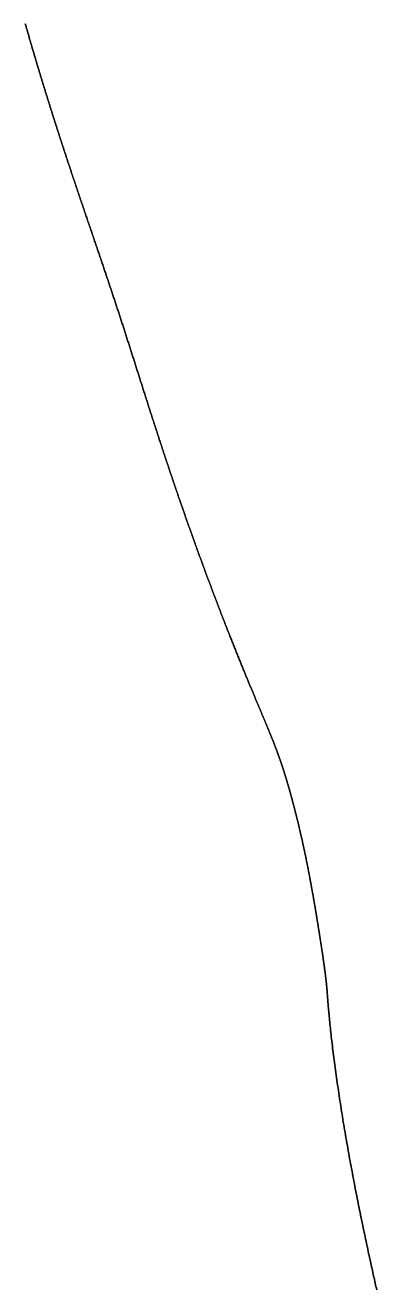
# Model space of a CAD drawing. Header units: inches. Extents: x 130170 to 284068, y 377793 to 804530.
# Drawn here: x 253847.4 to 253871.7, y 736430.2 to 736517.7 of the extents above; entities that cross this region are included whole.
import ezdxf

# ---------------------------------------------------------------- set-up
doc = ezdxf.new("R2010")
doc.units = ezdxf.units.IN
doc.header["$MEASUREMENT"] = 0
doc.layers.add('muni_il', color=7, linetype='Continuous')

msp = doc.modelspace()

# ---------------------------------------------------------------- linework, layer by layer
at = {"layer": 'muni_il'}
for points in [[(253847.423, 736517.786), (253847.453, 736517.681), (253847.483, 736517.576), (253847.513, 736517.471), (253847.544, 736517.366), (253847.574, 736517.261), (253847.604, 736517.156), (253847.634, 736517.051), (253847.665, 736516.946), (253847.695, 736516.84), (253847.726, 736516.735), (253847.756, 736516.629), (253847.787, 736516.524), (253847.818, 736516.419), (253847.849, 736516.313), (253847.879, 736516.208), (253847.91, 736516.102), (253847.941, 736515.997), (253847.973, 736515.891), (253848.004, 736515.786), (253848.035, 736515.68), (253848.066, 736515.575), (253848.097, 736515.469), (253848.129, 736515.364), (253848.16, 736515.258), (253848.191, 736515.153), (253848.223, 736515.048), (253848.254, 736514.942), (253848.286, 736514.837), (253848.318, 736514.732), (253848.349, 736514.626), (253848.381, 736514.521), (253848.413, 736514.416), (253848.445, 736514.311), (253848.476, 736514.206), (253848.508, 736514.101), (253848.54, 736513.996), (253848.572, 736513.891), (253848.604, 736513.786), (253848.636, 736513.682), (253848.668, 736513.577), (253848.7, 736513.473), (253848.732, 736513.368), (253848.764, 736513.264), (253848.797, 736513.16), (253848.829, 736513.056), (253848.861, 736512.952), (253848.893, 736512.848), (253848.925, 736512.744), (253848.958, 736512.64), (253848.99, 736512.537), (253849.022, 736512.433), (253849.054, 736512.33), (253849.087, 736512.227), (253849.119, 736512.124), (253849.151, 736512.021), (253849.184, 736511.918), (253849.216, 736511.815), (253849.248, 736511.713), (253849.281, 736511.61), (253849.313, 736511.508), (253849.345, 736511.406), (253849.378, 736511.304), (253849.41, 736511.202), (253849.442, 736511.1), (253849.475, 736510.999), (253849.507, 736510.897), (253849.54, 736510.796), (253849.572, 736510.695), (253849.604, 736510.594), (253849.637, 736510.494), (253849.669, 736510.393), (253849.701, 736510.293), (253849.734, 736510.193), (253849.766, 736510.093), (253849.798, 736509.993), (253849.831, 736509.893), (253849.863, 736509.794), (253849.895, 736509.695), (253849.927, 736509.596), (253849.959, 736509.497), (253849.991, 736509.398), (253850.024, 736509.3), (253850.056, 736509.201), (253850.088, 736509.103), (253850.12, 736509.005), (253850.152, 736508.908), (253850.184, 736508.81), (253850.216, 736508.713), (253850.248, 736508.616), (253850.28, 736508.519), (253850.312, 736508.422), (253850.344, 736508.326), (253850.376, 736508.23), (253850.407, 736508.133), (253850.439, 736508.038), (253850.471, 736507.942), (253850.503, 736507.847), (253850.534, 736507.751), (253850.566, 736507.656), (253850.597, 736507.562), (253850.629, 736507.467), (253850.66, 736507.373), (253850.692, 736507.279), (253850.723, 736507.185), (253850.755, 736507.091), (253850.786, 736506.997), (253850.817, 736506.904), (253850.848, 736506.811), (253850.879, 736506.718), (253850.911, 736506.626), (253850.942, 736506.533), (253850.973, 736506.441), (253851.004, 736506.349), (253851.035, 736506.258), (253851.065, 736506.166), (253851.096, 736506.075), (253851.127, 736505.984), (253851.158, 736505.893), (253851.188, 736505.802), (253851.219, 736505.712), (253851.249, 736505.622), (253851.28, 736505.532), (253851.31, 736505.442), (253851.341, 736505.352), (253851.371, 736505.263), (253851.401, 736505.174), (253851.431, 736505.085), (253851.461, 736504.996), (253851.491, 736504.908), (253851.521, 736504.82), (253851.551, 736504.732), (253851.581, 736504.644), (253851.611, 736504.556), (253851.641, 736504.469), (253851.67, 736504.382), (253851.7, 736504.295), (253851.729, 736504.208), (253851.759, 736504.122), (253851.788, 736504.035), (253851.818, 736503.949), (253851.847, 736503.863), (253851.876, 736503.778), (253851.905, 736503.692), (253851.934, 736503.607), (253851.963, 736503.522), (253851.992, 736503.437), (253852.021, 736503.352), (253852.05, 736503.268), (253852.079, 736503.183), (253852.107, 736503.099), (253852.136, 736503.015), (253852.164, 736502.932), (253852.193, 736502.848), (253852.221, 736502.765), (253852.25, 736502.682), (253852.278, 736502.599), (253852.306, 736502.516), (253852.334, 736502.433), (253852.362, 736502.351), (253852.39, 736502.269), (253852.418, 736502.187), (253852.446, 736502.105), (253852.474, 736502.023), (253852.502, 736501.941), (253852.529, 736501.86), (253852.557, 736501.779), (253852.584, 736501.698), (253852.612, 736501.617), (253852.639, 736501.536), (253852.666, 736501.455), (253852.694, 736501.375), (253852.721, 736501.295), (253852.748, 736501.215), (253852.775, 736501.135), (253852.802, 736501.055), (253852.829, 736500.975), (253852.856, 736500.896), (253852.883, 736500.816), (253852.909, 736500.737), (253852.936, 736500.658), (253852.963, 736500.579), (253852.989, 736500.5), (253853.016, 736500.421), (253853.042, 736500.343), (253853.068, 736500.264), (253853.095, 736500.186), (253853.121, 736500.108), (253853.147, 736500.03), (253853.173, 736499.951), (253853.199, 736499.874), (253853.225, 736499.796), (253853.251, 736499.718), (253853.277, 736499.64), (253853.303, 736499.563), (253853.329, 736499.486), (253853.355, 736499.408), (253853.38, 736499.331), (253853.406, 736499.254), (253853.432, 736499.177), (253853.457, 736499.1), (253853.483, 736499.023), (253853.508, 736498.946), (253853.534, 736498.869), (253853.559, 736498.793), (253853.584, 736498.716), (253853.61, 736498.639), (253853.635, 736498.563), (253853.66, 736498.486), (253853.685, 736498.41), (253853.71, 736498.333), (253853.736, 736498.257), (253853.761, 736498.181), (253853.786, 736498.105), (253853.811, 736498.029), (253853.836, 736497.952), (253853.861, 736497.876), (253853.885, 736497.8), (253853.91, 736497.724), (253853.935, 736497.648), (253853.96, 736497.572), (253853.985, 736497.496), (253854.01, 736497.42), (253854.034, 736497.344), (253854.059, 736497.268), (253854.084, 736497.192), (253854.108, 736497.116), (253854.133, 736497.04), (253854.158, 736496.964), (253854.182, 736496.888), (253854.207, 736496.811), (253854.232, 736496.735), (253854.256, 736496.659), (253854.281, 736496.583), (253854.305, 736496.507), (253854.33, 736496.431), (253854.354, 736496.354), (253854.379, 736496.278), (253854.403, 736496.202), (253854.428, 736496.125), (253854.453, 736496.049), (253854.477, 736495.973), (253854.502, 736495.896), (253854.526, 736495.819), (253854.551, 736495.743), (253854.575, 736495.666), (253854.6, 736495.589), (253854.625, 736495.512), (253854.649, 736495.435), (253854.674, 736495.358), (253854.698, 736495.281), (253854.723, 736495.204), (253854.748, 736495.127), (253854.772, 736495.049), (253854.797, 736494.972), (253854.822, 736494.894), (253854.846, 736494.817), (253854.871, 736494.739), (253854.896, 736494.661), (253854.921, 736494.583), (253854.946, 736494.505), (253854.971, 736494.426), (253854.995, 736494.348), (253855.02, 736494.27), (253855.045, 736494.191), (253855.07, 736494.112), (253855.095, 736494.033), (253855.12, 736493.954), (253855.145, 736493.875), (253855.171, 736493.796), (253855.196, 736493.716), (253855.221, 736493.637), (253855.247, 736493.557), (253855.272, 736493.477), (253855.297, 736493.397), (253855.323, 736493.317), (253855.348, 736493.237), (253855.374, 736493.156), (253855.399, 736493.076), (253855.425, 736492.995), (253855.451, 736492.914), (253855.476, 736492.833), (253855.502, 736492.751), (253855.528, 736492.67), (253855.554, 736492.588), (253855.58, 736492.506), (253855.606, 736492.424), (253855.632, 736492.342), (253855.659, 736492.26), (253855.685, 736492.177), (253855.711, 736492.094), (253855.738, 736492.011), (253855.764, 736491.928), (253855.791, 736491.845), (253855.818, 736491.761), (253855.844, 736491.678), (253855.871, 736491.594), (253855.898, 736491.51), (253855.925, 736491.425), (253855.952, 736491.341), (253855.979, 736491.256), (253856.006, 736491.171), (253856.033, 736491.086), (253856.061, 736491.001), (253856.088, 736490.915), (253856.116, 736490.829), (253856.143, 736490.744), (253856.171, 736490.657), (253856.199, 736490.571), (253856.227, 736490.484), (253856.255, 736490.398), (253856.283, 736490.311), (253856.311, 736490.223), (253856.339, 736490.136), (253856.368, 736490.048), (253856.396, 736489.961), (253856.424, 736489.873), (253856.453, 736489.784), (253856.482, 736489.696), (253856.511, 736489.607), (253856.54, 736489.518), (253856.569, 736489.429), (253856.598, 736489.34), (253856.627, 736489.25), (253856.656, 736489.161), (253856.685, 736489.071), (253856.715, 736488.981), (253856.745, 736488.89), (253856.774, 736488.8), (253856.804, 736488.709), (253856.834, 736488.618), (253856.864, 736488.527), (253856.894, 736488.436), (253856.924, 736488.344), (253856.954, 736488.253), (253856.985, 736488.161), (253857.015, 736488.069), (253857.046, 736487.976), (253857.076, 736487.884), (253857.107, 736487.791), (253857.138, 736487.698), (253857.169, 736487.605), (253857.2, 736487.512), (253857.231, 736487.419), (253857.262, 736487.325), (253857.294, 736487.231), (253857.325, 736487.137), (253857.357, 736487.043), (253857.388, 736486.949), (253857.42, 736486.854), (253857.452, 736486.76), (253857.484, 736486.665), (253857.516, 736486.57), (253857.548, 736486.475), (253857.58, 736486.38), (253857.612, 736486.285), (253857.644, 736486.189), (253857.677, 736486.093), (253857.709, 736485.998), (253857.742, 736485.902), (253857.775, 736485.806), (253857.808, 736485.71), (253857.84, 736485.613), (253857.873, 736485.517), (253857.907, 736485.42), (253857.94, 736485.324), (253857.973, 736485.227), (253858.006, 736485.13), (253858.04, 736485.033), (253858.073, 736484.936), (253858.107, 736484.839), (253858.14, 736484.742), (253858.174, 736484.644), (253858.208, 736484.547), (253858.241, 736484.449), (253858.275, 736484.352), (253858.309, 736484.254), (253858.343, 736484.156), (253858.378, 736484.059), (253858.412, 736483.961), (253858.446, 736483.863), (253858.48, 736483.765), (253858.515, 736483.667), (253858.549, 736483.569), (253858.584, 736483.471), (253858.618, 736483.373), (253858.653, 736483.275), (253858.687, 736483.177), (253858.722, 736483.079), (253858.757, 736482.981), (253858.792, 736482.883), (253858.826, 736482.785), (253858.861, 736482.687), (253858.896, 736482.589), (253858.931, 736482.491), (253858.966, 736482.393), (253859.001, 736482.295), (253859.036, 736482.197), (253859.071, 736482.099), (253859.106, 736482.001), (253859.142, 736481.904), (253859.177, 736481.806), (253859.212, 736481.708), (253859.247, 736481.611), (253859.283, 736481.513), (253859.318, 736481.416), (253859.353, 736481.319), (253859.388, 736481.221), (253859.424, 736481.124), (253859.459, 736481.027), (253859.494, 736480.93), (253859.53, 736480.834), (253859.565, 736480.737), (253859.601, 736480.64), (253859.636, 736480.544), (253859.671, 736480.448), (253859.707, 736480.352), (253859.742, 736480.256), (253859.777, 736480.16), (253859.813, 736480.064), (253859.848, 736479.969), (253859.883, 736479.873), (253859.918, 736479.778), (253859.954, 736479.683), (253859.989, 736479.588), (253860.024, 736479.494), (253860.059, 736479.399), (253860.094, 736479.305), (253860.13, 736479.211), (253860.165, 736479.118), (253860.2, 736479.024), (253860.235, 736478.931), (253860.27, 736478.838), (253860.305, 736478.745), (253860.339, 736478.652), (253860.374, 736478.56), (253860.409, 736478.468), (253860.444, 736478.376), (253860.478, 736478.284), (253860.513, 736478.193), (253860.548, 736478.102), (253860.582, 736478.011), (253860.617, 736477.921), (253860.651, 736477.831), (253860.685, 736477.741), (253860.72, 736477.651), (253860.754, 736477.562), (253860.788, 736477.473), (253860.822, 736477.384), (253860.856, 736477.296), (253860.89, 736477.208), (253860.923, 736477.12), (253860.957, 736477.033), (253860.991, 736476.946), (253861.024, 736476.859), (253861.058, 736476.773), (253861.091, 736476.686), (253861.124, 736476.601), (253861.157, 736476.515), (253861.191, 736476.431), (253861.224, 736476.346), (253861.256, 736476.262), (253861.289, 736476.178), (253861.322, 736476.094), (253861.354, 736476.011), (253861.387, 736475.928), (253861.419, 736475.846), (253861.451, 736475.764), (253861.484, 736475.682), (253861.515, 736475.601), (253861.547, 736475.52), (253861.579, 736475.44), (253861.611, 736475.36), (253861.642, 736475.28), (253861.674, 736475.201), (253861.705, 736475.122), (253861.736, 736475.044), (253861.767, 736474.966), (253861.798, 736474.888), (253861.829, 736474.811), (253861.859, 736474.734), (253861.89, 736474.658), (253861.92, 736474.582), (253861.95, 736474.507), (253861.98, 736474.432), (253862.01, 736474.357), (253862.04, 736474.283), (253862.07, 736474.209), (253862.099, 736474.136), (253862.129, 736474.063), (253862.158, 736473.991), (253862.187, 736473.919), (253862.216, 736473.847), (253862.245, 736473.776), (253862.273, 736473.705), (253862.302, 736473.635), (253862.33, 736473.565), (253862.358, 736473.496), (253862.386, 736473.427), (253862.414, 736473.359), (253862.442, 736473.291), (253862.47, 736473.223), (253862.497, 736473.156), (253862.524, 736473.089), (253862.551, 736473.023), (253862.578, 736472.957), (253862.605, 736472.892), (253862.632, 736472.827), (253862.658, 736472.763), (253862.684, 736472.699), (253862.71, 736472.635), (253862.736, 736472.572), (253862.762, 736472.51), (253862.788, 736472.447), (253862.813, 736472.386), (253862.839, 736472.324), (253862.864, 736472.264), (253862.889, 736472.203), (253862.914, 736472.143), (253862.938, 736472.084), (253862.963, 736472.025), (253862.987, 736471.966), (253863.011, 736471.908), (253863.035, 736471.85), (253863.059, 736471.793), (253863.083, 736471.736), (253863.107, 736471.679), (253863.13, 736471.623), (253863.153, 736471.567), (253863.176, 736471.512), (253863.199, 736471.457), (253863.222, 736471.403), (253863.244, 736471.349), (253863.267, 736471.296), (253863.289, 736471.243), (253863.311, 736471.19), (253863.333, 736471.138), (253863.355, 736471.086), (253863.376, 736471.034), (253863.397, 736470.983), (253863.419, 736470.933), (253863.44, 736470.882), (253863.461, 736470.832), (253863.481, 736470.783), (253863.502, 736470.734), (253863.523, 736470.685), (253863.543, 736470.637), (253863.563, 736470.589), (253863.583, 736470.541), (253863.603, 736470.494), (253863.623, 736470.447), (253863.642, 736470.401), (253863.661, 736470.355), (253863.681, 736470.309), (253863.7, 736470.264), (253863.719, 736470.219), (253863.738, 736470.174), (253863.756, 736470.13), (253863.775, 736470.086), (253863.793, 736470.042), (253863.811, 736469.999), (253863.829, 736469.956), (253863.847, 736469.913), (253863.865, 736469.871), (253863.882, 736469.829), (253863.9, 736469.787), (253863.917, 736469.746), (253863.934, 736469.705), (253863.951, 736469.665), (253863.968, 736469.624), (253863.985, 736469.584), (253864.002, 736469.544), (253864.018, 736469.505), (253864.035, 736469.466), (253864.051, 736469.427), (253864.067, 736469.388), (253864.083, 736469.35), (253864.099, 736469.312), (253864.114, 736469.274), (253864.13, 736469.237), (253864.146, 736469.199), (253864.161, 736469.162), (253864.176, 736469.126), (253864.191, 736469.089), (253864.206, 736469.053), (253864.221, 736469.017), (253864.236, 736468.981), (253864.251, 736468.946), (253864.265, 736468.911), (253864.279, 736468.876), (253864.294, 736468.841), (253864.308, 736468.806), (253864.322, 736468.772), (253864.336, 736468.738), (253864.35, 736468.704), (253864.364, 736468.67), (253864.377, 736468.637), (253864.391, 736468.603), (253864.404, 736468.57), (253864.417, 736468.537), (253864.431, 736468.505), (253864.444, 736468.472), (253864.457, 736468.44), (253864.47, 736468.408), (253864.483, 736468.376), (253864.495, 736468.344), (253864.508, 736468.312), (253864.521, 736468.281), (253864.533, 736468.249), (253864.546, 736468.218), (253864.558, 736468.187), (253864.57, 736468.156), (253864.582, 736468.126), (253864.594, 736468.095), (253864.606, 736468.064), (253864.618, 736468.034), (253864.63, 736468.004), (253864.642, 736467.974), (253864.653, 736467.944), (253864.665, 736467.914), (253864.676, 736467.884), (253864.688, 736467.855), (253864.699, 736467.825), (253864.71, 736467.796), (253864.722, 736467.767), (253864.733, 736467.738), (253864.744, 736467.708), (253864.755, 736467.679), (253864.766, 736467.65), (253864.777, 736467.622), (253864.788, 736467.593), (253864.798, 736467.564), (253864.809, 736467.536), (253864.82, 736467.507), (253864.83, 736467.479), (253864.841, 736467.451), (253864.851, 736467.422), (253864.862, 736467.394), (253864.872, 736467.366), (253864.882, 736467.338), (253864.893, 736467.31), (253864.903, 736467.282), (253864.913, 736467.254), (253864.923, 736467.226), (253864.933, 736467.198), (253864.943, 736467.17), (253864.953, 736467.143), (253864.963, 736467.115), (253864.973, 736467.087), (253864.983, 736467.059), (253864.992, 736467.032), (253865.002, 736467.004), (253865.012, 736466.977), (253865.022, 736466.949), (253865.031, 736466.922), (253865.041, 736466.894), (253865.051, 736466.866), (253865.06, 736466.839), (253865.07, 736466.811), (253865.079, 736466.784), (253865.089, 736466.757), (253865.098, 736466.729), (253865.107, 736466.702), (253865.117, 736466.674), (253865.126, 736466.647), (253865.135, 736466.619), (253865.145, 736466.592), (253865.154, 736466.564), (253865.163, 736466.537), (253865.172, 736466.509), (253865.181, 736466.482), (253865.19, 736466.454), (253865.2, 736466.427), (253865.209, 736466.399), (253865.218, 736466.371), (253865.227, 736466.344), (253865.236, 736466.316), (253865.245, 736466.289), (253865.254, 736466.261), (253865.263, 736466.233), (253865.272, 736466.206), (253865.281, 736466.178), (253865.289, 736466.15), (253865.298, 736466.122), (253865.307, 736466.094), (253865.316, 736466.066), (253865.325, 736466.038), (253865.334, 736466.011), (253865.343, 736465.983), (253865.351, 736465.955), (253865.36, 736465.927), (253865.369, 736465.898), (253865.378, 736465.87), (253865.386, 736465.842), (253865.395, 736465.814), (253865.404, 736465.786), (253865.412, 736465.757), (253865.421, 736465.729), (253865.43, 736465.701), (253865.439, 736465.672), (253865.447, 736465.644), (253865.456, 736465.615), (253865.465, 736465.587), (253865.473, 736465.558), (253865.482, 736465.529), (253865.491, 736465.501), (253865.499, 736465.472), (253865.508, 736465.443), (253865.516, 736465.414), (253865.525, 736465.385), (253865.534, 736465.356), (253865.542, 736465.327), (253865.551, 736465.298), (253865.559, 736465.269), (253865.568, 736465.24), (253865.576, 736465.211), (253865.585, 736465.181), (253865.593, 736465.152), (253865.602, 736465.123), (253865.611, 736465.093), (253865.619, 736465.064), (253865.628, 736465.034), (253865.636, 736465.004), (253865.645, 736464.975), (253865.653, 736464.945), (253865.662, 736464.915), (253865.67, 736464.885), (253865.679, 736464.856), (253865.687, 736464.826), (253865.696, 736464.796), (253865.704, 736464.765), (253865.713, 736464.735), (253865.721, 736464.705), (253865.729, 736464.675), (253865.738, 736464.645), (253865.746, 736464.614), (253865.755, 736464.584), (253865.763, 736464.554), (253865.772, 736464.523), (253865.78, 736464.493), (253865.789, 736464.462), (253865.797, 736464.431), (253865.805, 736464.401), (253865.814, 736464.37), (253865.822, 736464.339), (253865.831, 736464.308), (253865.839, 736464.277), (253865.848, 736464.246), (253865.856, 736464.215), (253865.864, 736464.184), (253865.873, 736464.153), (253865.881, 736464.122), (253865.89, 736464.091), (253865.898, 736464.06), (253865.906, 736464.028), (253865.915, 736463.997), (253865.923, 736463.966), (253865.931, 736463.934), (253865.94, 736463.903), (253865.948, 736463.871), (253865.957, 736463.84), (253865.965, 736463.808), (253865.973, 736463.776), (253865.982, 736463.744), (253865.99, 736463.713), (253865.998, 736463.681), (253866.007, 736463.649), (253866.015, 736463.617), (253866.023, 736463.585), (253866.032, 736463.553), (253866.04, 736463.521), (253866.048, 736463.489), (253866.056, 736463.457), (253866.065, 736463.425), (253866.073, 736463.393), (253866.081, 736463.36), (253866.089, 736463.328), (253866.098, 736463.296), (253866.106, 736463.263), (253866.114, 736463.231), (253866.122, 736463.199), (253866.131, 736463.166), (253866.139, 736463.134), (253866.147, 736463.101), (253866.155, 736463.069), (253866.163, 736463.036), (253866.172, 736463.003), (253866.18, 736462.971), (253866.188, 736462.938), (253866.196, 736462.905), (253866.204, 736462.872), (253866.212, 736462.839), (253866.221, 736462.807), (253866.229, 736462.774), (253866.237, 736462.741), (253866.245, 736462.708), (253866.253, 736462.675), (253866.261, 736462.642), (253866.269, 736462.609), (253866.277, 736462.576), (253866.285, 736462.543), (253866.293, 736462.51), (253866.301, 736462.476), (253866.309, 736462.443), (253866.317, 736462.41), (253866.325, 736462.377), (253866.333, 736462.343), (253866.341, 736462.31), (253866.349, 736462.277), (253866.357, 736462.243), (253866.365, 736462.21), (253866.373, 736462.176), (253866.381, 736462.143), (253866.389, 736462.11), (253866.397, 736462.076), (253866.405, 736462.042), (253866.413, 736462.009), (253866.421, 736461.975), (253866.428, 736461.942), (253866.436, 736461.908), (253866.444, 736461.874), (253866.452, 736461.841), (253866.46, 736461.807), (253866.468, 736461.773), (253866.475, 736461.739), (253866.483, 736461.705), (253866.491, 736461.672), (253866.499, 736461.638), (253866.507, 736461.604), (253866.514, 736461.57), (253866.522, 736461.536), (253866.53, 736461.502), (253866.537, 736461.468), (253866.545, 736461.434), (253866.553, 736461.399), (253866.561, 736461.365), (253866.568, 736461.331), (253866.576, 736461.297), (253866.584, 736461.263), (253866.591, 736461.228), (253866.599, 736461.194), (253866.606, 736461.16), (253866.614, 736461.125), (253866.622, 736461.091), (253866.629, 736461.057), (253866.637, 736461.022), (253866.644, 736460.988), (253866.652, 736460.953), (253866.659, 736460.918), (253866.667, 736460.884), (253866.674, 736460.849), (253866.682, 736460.814), (253866.689, 736460.78), (253866.697, 736460.745), (253866.704, 736460.71), (253866.712, 736460.675), (253866.719, 736460.64), (253866.727, 736460.605), (253866.734, 736460.57), (253866.742, 736460.535), (253866.749, 736460.5), (253866.757, 736460.465), (253866.764, 736460.43), (253866.771, 736460.394), (253866.779, 736460.359), (253866.786, 736460.324), (253866.794, 736460.288), (253866.801, 736460.253), (253866.808, 736460.217), (253866.816, 736460.182), (253866.823, 736460.146), (253866.83, 736460.11), (253866.838, 736460.075), (253866.845, 736460.039), (253866.852, 736460.003), (253866.86, 736459.967), (253866.867, 736459.931), (253866.874, 736459.895), (253866.882, 736459.859), (253866.889, 736459.823), (253866.896, 736459.786), (253866.903, 736459.75), (253866.911, 736459.714), (253866.918, 736459.677), (253866.925, 736459.641), (253866.932, 736459.604), (253866.94, 736459.567), (253866.947, 736459.531), (253866.954, 736459.494), (253866.962, 736459.457), (253866.969, 736459.42), (253866.976, 736459.383), (253866.983, 736459.346), (253866.99, 736459.309), (253866.998, 736459.271), (253867.005, 736459.234), (253867.012, 736459.196), (253867.019, 736459.159), (253867.027, 736459.121), (253867.034, 736459.084), (253867.041, 736459.046), (253867.048, 736459.008), (253867.056, 736458.97), (253867.063, 736458.932), (253867.07, 736458.894), (253867.077, 736458.856), (253867.084, 736458.818), (253867.092, 736458.779), (253867.099, 736458.741), (253867.106, 736458.702), (253867.113, 736458.664), (253867.121, 736458.625), (253867.128, 736458.586), (253867.135, 736458.547), (253867.142, 736458.508), (253867.15, 736458.469), (253867.157, 736458.43), (253867.164, 736458.391), (253867.171, 736458.351), (253867.178, 736458.312), (253867.186, 736458.272), (253867.193, 736458.233), (253867.2, 736458.193), (253867.207, 736458.153), (253867.215, 736458.113), (253867.222, 736458.073), (253867.229, 736458.033), (253867.236, 736457.993), (253867.244, 736457.953), (253867.251, 736457.913), (253867.258, 736457.872), (253867.265, 736457.831), (253867.273, 736457.791), (253867.28, 736457.75), (253867.287, 736457.709), (253867.294, 736457.669), (253867.302, 736457.628), (253867.309, 736457.587), (253867.316, 736457.545), (253867.323, 736457.504), (253867.331, 736457.463), (253867.338, 736457.421), (253867.345, 736457.38), (253867.352, 736457.338), (253867.36, 736457.297), (253867.367, 736457.255), (253867.374, 736457.213), (253867.382, 736457.171), (253867.389, 736457.129), (253867.396, 736457.087), (253867.403, 736457.045), (253867.411, 736457.003), (253867.418, 736456.961), (253867.425, 736456.919), (253867.432, 736456.876), (253867.44, 736456.834), (253867.447, 736456.791), (253867.454, 736456.749), (253867.461, 736456.706), (253867.469, 736456.663), (253867.476, 736456.62), (253867.483, 736456.578), (253867.49, 736456.535), (253867.498, 736456.492), (253867.505, 736456.449), (253867.512, 736456.406), (253867.519, 736456.363), (253867.526, 736456.32), (253867.534, 736456.276), (253867.541, 736456.233), (253867.548, 736456.19), (253867.555, 736456.147), (253867.563, 736456.103), (253867.57, 736456.06), (253867.577, 736456.017), (253867.584, 736455.973), (253867.591, 736455.93), (253867.598, 736455.886), (253867.606, 736455.843), (253867.613, 736455.799), (253867.62, 736455.756), (253867.627, 736455.712), (253867.634, 736455.668), (253867.641, 736455.625), (253867.648, 736455.581), (253867.655, 736455.538), (253867.662, 736455.494), (253867.669, 736455.45), (253867.676, 736455.407), (253867.683, 736455.363), (253867.69, 736455.319), (253867.697, 736455.276), (253867.704, 736455.232), (253867.711, 736455.189), (253867.718, 736455.145), (253867.725, 736455.101), (253867.732, 736455.058), (253867.739, 736455.014), (253867.746, 736454.971), (253867.753, 736454.927), (253867.76, 736454.884), (253867.767, 736454.841), (253867.773, 736454.797), (253867.78, 736454.754), (253867.787, 736454.711), (253867.794, 736454.667), (253867.8, 736454.624), (253867.807, 736454.581), (253867.814, 736454.538), (253867.821, 736454.495), (253867.827, 736454.452), (253867.834, 736454.409), (253867.84, 736454.366), (253867.847, 736454.324), (253867.854, 736454.281), (253867.86, 736454.239), (253867.867, 736454.196), (253867.873, 736454.154), (253867.88, 736454.111), (253867.886, 736454.069), (253867.892, 736454.027), (253867.899, 736453.985), (253867.905, 736453.943), (253867.911, 736453.901), (253867.918, 736453.86), (253867.924, 736453.818), (253867.93, 736453.777), (253867.936, 736453.735), (253867.942, 736453.694), (253867.948, 736453.653), (253867.955, 736453.612), (253867.961, 736453.572), (253867.967, 736453.531), (253867.973, 736453.491), (253867.979, 736453.451), (253867.985, 736453.41), (253867.99, 736453.371), (253867.996, 736453.331), (253868.002, 736453.291), (253868.008, 736453.252), (253868.013, 736453.213), (253868.019, 736453.174), (253868.025, 736453.135), (253868.03, 736453.097), (253868.036, 736453.059), (253868.041, 736453.021), (253868.047, 736452.983), (253868.052, 736452.945), (253868.057, 736452.908), (253868.062, 736452.871), (253868.068, 736452.834), (253868.073, 736452.797), (253868.078, 736452.761), (253868.083, 736452.725), (253868.088, 736452.689), (253868.093, 736452.654), (253868.098, 736452.619), (253868.103, 736452.584), (253868.107, 736452.549), (253868.112, 736452.515), (253868.117, 736452.481), (253868.121, 736452.447), (253868.126, 736452.414), (253868.13, 736452.381), (253868.135, 736452.348), (253868.139, 736452.316), (253868.143, 736452.284), (253868.148, 736452.252), (253868.152, 736452.22), (253868.156, 736452.189), (253868.16, 736452.159), (253868.164, 736452.128), (253868.168, 736452.098), (253868.172, 736452.068), (253868.175, 736452.039), (253868.179, 736452.01), (253868.183, 736451.981), (253868.186, 736451.952), (253868.19, 736451.924), (253868.193, 736451.896), (253868.197, 736451.868), (253868.2, 736451.84), (253868.204, 736451.813), (253868.207, 736451.786), (253868.21, 736451.759), (253868.213, 736451.732), (253868.217, 736451.705), (253868.22, 736451.679), (253868.223, 736451.652), (253868.226, 736451.626), (253868.229, 736451.6), (253868.232, 736451.573), (253868.235, 736451.547), (253868.238, 736451.52), (253868.241, 736451.494), (253868.244, 736451.467), (253868.247, 736451.44), (253868.25, 736451.413), (253868.253, 736451.386), (253868.256, 736451.358), (253868.259, 736451.329), (253868.3, 736450.879), (253868.302, 736450.854), (253868.303, 736450.833), (253868.304, 736450.807), (253868.306, 736450.775), (253868.308, 736450.739), (253868.31, 736450.696), (253868.314, 736450.649), (253868.317, 736450.596), (253868.321, 736450.539), (253868.325, 736450.476), (253868.33, 736450.408), (253868.336, 736450.336), (253868.341, 736450.259), (253868.348, 736450.177), (253868.355, 736450.09), (253868.362, 736449.999), (253868.37, 736449.904), (253868.379, 736449.804), (253868.388, 736449.701), (253868.398, 736449.593), (253868.408, 736449.482), (253868.419, 736449.366), (253868.43, 736449.248), (253868.442, 736449.125), (253868.454, 736449), (253868.467, 736448.871), (253868.48, 736448.738), (253868.494, 736448.603), (253868.509, 736448.465), (253868.524, 736448.324), (253868.539, 736448.181), (253868.555, 736448.035), (253868.572, 736447.886), (253868.589, 736447.735), (253868.606, 736447.582), (253868.624, 736447.427), (253868.643, 736447.27), (253868.662, 736447.111), (253868.681, 736446.95), (253868.701, 736446.787), (253868.722, 736446.622), (253868.743, 736446.456), (253868.764, 736446.289), (253868.786, 736446.12), (253868.808, 736445.95), (253868.831, 736445.778), (253868.854, 736445.606), (253868.877, 736445.432), (253868.901, 736445.257), (253868.925, 736445.082), (253868.95, 736444.905), (253868.975, 736444.728), (253869, 736444.55), (253869.026, 736444.372), (253869.052, 736444.192), (253869.078, 736444.012), (253869.105, 736443.832), (253869.132, 736443.651), (253869.16, 736443.47), (253869.187, 736443.289), (253869.215, 736443.107), (253869.244, 736442.925), (253869.272, 736442.743), (253869.301, 736442.561), (253869.33, 736442.378), (253869.359, 736442.196), (253869.389, 736442.014), (253869.419, 736441.831), (253869.449, 736441.649), (253869.479, 736441.467), (253869.51, 736441.285), (253869.541, 736441.103), (253869.571, 736440.922), (253869.603, 736440.741), (253869.634, 736440.56), (253869.665, 736440.379), (253869.697, 736440.199), (253869.729, 736440.019), (253869.76, 736439.84), (253869.792, 736439.661), (253869.824, 736439.483), (253869.857, 736439.305), (253869.889, 736439.128), (253869.921, 736438.952), (253869.954, 736438.775), (253869.986, 736438.6), (253870.019, 736438.426), (253870.052, 736438.252), (253870.084, 736438.078), (253870.117, 736437.906), (253870.15, 736437.734), (253870.183, 736437.563), (253870.216, 736437.393), (253870.249, 736437.224), (253870.281, 736437.056), (253870.314, 736436.888), (253870.347, 736436.721), (253870.38, 736436.556), (253870.413, 736436.391), (253870.445, 736436.227), (253870.478, 736436.064), (253870.511, 736435.902), (253870.543, 736435.741), (253870.576, 736435.581), (253870.608, 736435.423), (253870.64, 736435.265), (253870.672, 736435.108), (253870.705, 736434.952), (253870.737, 736434.798), (253870.769, 736434.644), (253870.8, 736434.491), (253870.832, 736434.34), (253870.863, 736434.19), (253870.895, 736434.041), (253870.926, 736433.893), (253870.957, 736433.746), (253870.988, 736433.6), (253871.019, 736433.456), (253871.05, 736433.312), (253871.08, 736433.17), (253871.111, 736433.029), (253871.141, 736432.889), (253871.171, 736432.75), (253871.2, 736432.613), (253871.23, 736432.476), (253871.259, 736432.341), (253871.289, 736432.207), (253871.318, 736432.074), (253871.347, 736431.943), (253871.375, 736431.812), (253871.403, 736431.683), (253871.432, 736431.555), (253871.46, 736431.428), (253871.487, 736431.303), (253871.515, 736431.178), (253871.542, 736431.055), (253871.57, 736430.933), (253871.597, 736430.812), (253871.623, 736430.693), (253871.65, 736430.574), (253871.676, 736430.457), (253871.702, 736430.34), (253871.728, 736430.225)], [(253871.728, 736430.225), (253871.702, 736430.34), (253871.676, 736430.457), (253871.65, 736430.574), (253871.623, 736430.693), (253871.597, 736430.812), (253871.57, 736430.933), (253871.542, 736431.055), (253871.515, 736431.178), (253871.487, 736431.303), (253871.46, 736431.428), (253871.432, 736431.555), (253871.403, 736431.683), (253871.375, 736431.812), (253871.347, 736431.943), (253871.318, 736432.074), (253871.289, 736432.207), (253871.259, 736432.341), (253871.23, 736432.476), (253871.2, 736432.613), (253871.171, 736432.75), (253871.141, 736432.889), (253871.111, 736433.029), (253871.08, 736433.17), (253871.05, 736433.312), (253871.019, 736433.456), (253870.988, 736433.6), (253870.957, 736433.746), (253870.926, 736433.893), (253870.895, 736434.041), (253870.863, 736434.19), (253870.832, 736434.34), (253870.8, 736434.491), (253870.769, 736434.644), (253870.737, 736434.798), (253870.705, 736434.952), (253870.672, 736435.108), (253870.64, 736435.265), (253870.608, 736435.423), (253870.576, 736435.581), (253870.543, 736435.741), (253870.511, 736435.902), (253870.478, 736436.064), (253870.445, 736436.227), (253870.413, 736436.391), (253870.38, 736436.556), (253870.347, 736436.721), (253870.314, 736436.888), (253870.281, 736437.056), (253870.249, 736437.224), (253870.216, 736437.393), (253870.183, 736437.563), (253870.15, 736437.734), (253870.117, 736437.906), (253870.084, 736438.078), (253870.052, 736438.252), (253870.019, 736438.426), (253869.986, 736438.6), (253869.954, 736438.775), (253869.921, 736438.952), (253869.889, 736439.128), (253869.857, 736439.305), (253869.824, 736439.483), (253869.792, 736439.661), (253869.76, 736439.84), (253869.729, 736440.019), (253869.697, 736440.199), (253869.665, 736440.379), (253869.634, 736440.56), (253869.603, 736440.741), (253869.571, 736440.922), (253869.541, 736441.103), (253869.51, 736441.285), (253869.479, 736441.467), (253869.449, 736441.649), (253869.419, 736441.831), (253869.389, 736442.014), (253869.359, 736442.196), (253869.33, 736442.378), (253869.301, 736442.561), (253869.272, 736442.743), (253869.244, 736442.925), (253869.215, 736443.107), (253869.187, 736443.289), (253869.16, 736443.47), (253869.132, 736443.651), (253869.105, 736443.832), (253869.078, 736444.012), (253869.052, 736444.192), (253869.026, 736444.372), (253869, 736444.55), (253868.975, 736444.728), (253868.95, 736444.905), (253868.925, 736445.082), (253868.901, 736445.257), (253868.877, 736445.432), (253868.854, 736445.606), (253868.831, 736445.778), (253868.808, 736445.95), (253868.786, 736446.12), (253868.764, 736446.289), (253868.743, 736446.456), (253868.722, 736446.622), (253868.701, 736446.787), (253868.681, 736446.95), (253868.662, 736447.111), (253868.643, 736447.27), (253868.624, 736447.427), (253868.606, 736447.582), (253868.589, 736447.735), (253868.572, 736447.886), (253868.555, 736448.035), (253868.539, 736448.181), (253868.524, 736448.324), (253868.509, 736448.465), (253868.494, 736448.603), (253868.48, 736448.738), (253868.467, 736448.871), (253868.454, 736449), (253868.442, 736449.125), (253868.43, 736449.248), (253868.419, 736449.366), (253868.408, 736449.482), (253868.398, 736449.593), (253868.388, 736449.701), (253868.379, 736449.804), (253868.37, 736449.904), (253868.362, 736449.999), (253868.355, 736450.09), (253868.348, 736450.177), (253868.341, 736450.259), (253868.336, 736450.336), (253868.33, 736450.408), (253868.325, 736450.476), (253868.321, 736450.539), (253868.317, 736450.596), (253868.314, 736450.649), (253868.31, 736450.696), (253868.308, 736450.739), (253868.306, 736450.775), (253868.304, 736450.807), (253868.303, 736450.833), (253868.302, 736450.854), (253868.3, 736450.879), (253868.259, 736451.329), (253868.256, 736451.358), (253868.253, 736451.386), (253868.25, 736451.413), (253868.247, 736451.44), (253868.244, 736451.467), (253868.241, 736451.494), (253868.238, 736451.52), (253868.235, 736451.547), (253868.232, 736451.573), (253868.229, 736451.6), (253868.226, 736451.626), (253868.223, 736451.652), (253868.22, 736451.679), (253868.217, 736451.705), (253868.213, 736451.732), (253868.21, 736451.759), (253868.207, 736451.786), (253868.204, 736451.813), (253868.2, 736451.84), (253868.197, 736451.868), (253868.193, 736451.896), (253868.19, 736451.924), (253868.186, 736451.952), (253868.183, 736451.981), (253868.179, 736452.01), (253868.175, 736452.039), (253868.172, 736452.068), (253868.168, 736452.098), (253868.164, 736452.128), (253868.16, 736452.159), (253868.156, 736452.189), (253868.152, 736452.22), (253868.148, 736452.252), (253868.143, 736452.284), (253868.139, 736452.316), (253868.135, 736452.348), (253868.13, 736452.381), (253868.126, 736452.414), (253868.121, 736452.447), (253868.117, 736452.481), (253868.112, 736452.515), (253868.107, 736452.549), (253868.103, 736452.584), (253868.098, 736452.619), (253868.093, 736452.654), (253868.088, 736452.689), (253868.083, 736452.725), (253868.078, 736452.761), (253868.073, 736452.797), (253868.068, 736452.834), (253868.062, 736452.871), (253868.057, 736452.908), (253868.052, 736452.945), (253868.047, 736452.983), (253868.041, 736453.021), (253868.036, 736453.059), (253868.03, 736453.097), (253868.025, 736453.135), (253868.019, 736453.174), (253868.013, 736453.213), (253868.008, 736453.252), (253868.002, 736453.291), (253867.996, 736453.331), (253867.99, 736453.371), (253867.985, 736453.41), (253867.979, 736453.451), (253867.973, 736453.491), (253867.967, 736453.531), (253867.961, 736453.572), (253867.955, 736453.612), (253867.948, 736453.653), (253867.942, 736453.694), (253867.936, 736453.735), (253867.93, 736453.777), (253867.924, 736453.818), (253867.918, 736453.86), (253867.911, 736453.901), (253867.905, 736453.943), (253867.899, 736453.985), (253867.892, 736454.027), (253867.886, 736454.069), (253867.88, 736454.111), (253867.873, 736454.154), (253867.867, 736454.196), (253867.86, 736454.239), (253867.854, 736454.281), (253867.847, 736454.324), (253867.84, 736454.366), (253867.834, 736454.409), (253867.827, 736454.452), (253867.821, 736454.495), (253867.814, 736454.538), (253867.807, 736454.581), (253867.8, 736454.624), (253867.794, 736454.667), (253867.787, 736454.711), (253867.78, 736454.754), (253867.773, 736454.797), (253867.767, 736454.841), (253867.76, 736454.884), (253867.753, 736454.927), (253867.746, 736454.971), (253867.739, 736455.014), (253867.732, 736455.058), (253867.725, 736455.101), (253867.718, 736455.145), (253867.711, 736455.189), (253867.704, 736455.232), (253867.697, 736455.276), (253867.69, 736455.319), (253867.683, 736455.363), (253867.676, 736455.407), (253867.669, 736455.45), (253867.662, 736455.494), (253867.655, 736455.538), (253867.648, 736455.581), (253867.641, 736455.625), (253867.634, 736455.668), (253867.627, 736455.712), (253867.62, 736455.756), (253867.613, 736455.799), (253867.606, 736455.843), (253867.598, 736455.886), (253867.591, 736455.93), (253867.584, 736455.973), (253867.577, 736456.017), (253867.57, 736456.06), (253867.563, 736456.103), (253867.555, 736456.147), (253867.548, 736456.19), (253867.541, 736456.233), (253867.534, 736456.276), (253867.526, 736456.32), (253867.519, 736456.363), (253867.512, 736456.406), (253867.505, 736456.449), (253867.498, 736456.492), (253867.49, 736456.535), (253867.483, 736456.578), (253867.476, 736456.62), (253867.469, 736456.663), (253867.461, 736456.706), (253867.454, 736456.749), (253867.447, 736456.791), (253867.44, 736456.834), (253867.432, 736456.876), (253867.425, 736456.919), (253867.418, 736456.961), (253867.411, 736457.003), (253867.403, 736457.045), (253867.396, 736457.087), (253867.389, 736457.129), (253867.382, 736457.171), (253867.374, 736457.213), (253867.367, 736457.255), (253867.36, 736457.297), (253867.352, 736457.338), (253867.345, 736457.38), (253867.338, 736457.421), (253867.331, 736457.463), (253867.323, 736457.504), (253867.316, 736457.545), (253867.309, 736457.587), (253867.302, 736457.628), (253867.294, 736457.669), (253867.287, 736457.709), (253867.28, 736457.75), (253867.273, 736457.791), (253867.265, 736457.831), (253867.258, 736457.872), (253867.251, 736457.913), (253867.244, 736457.953), (253867.236, 736457.993), (253867.229, 736458.033), (253867.222, 736458.073), (253867.215, 736458.113), (253867.207, 736458.153), (253867.2, 736458.193), (253867.193, 736458.233), (253867.186, 736458.272), (253867.178, 736458.312), (253867.171, 736458.351), (253867.164, 736458.391), (253867.157, 736458.43), (253867.15, 736458.469), (253867.142, 736458.508), (253867.135, 736458.547), (253867.128, 736458.586), (253867.121, 736458.625), (253867.113, 736458.664), (253867.106, 736458.702), (253867.099, 736458.741), (253867.092, 736458.779), (253867.084, 736458.818), (253867.077, 736458.856), (253867.07, 736458.894), (253867.063, 736458.932), (253867.056, 736458.97), (253867.048, 736459.008), (253867.041, 736459.046), (253867.034, 736459.084), (253867.027, 736459.121), (253867.019, 736459.159), (253867.012, 736459.196), (253867.005, 736459.234), (253866.998, 736459.271), (253866.99, 736459.309), (253866.983, 736459.346), (253866.976, 736459.383), (253866.969, 736459.42), (253866.962, 736459.457), (253866.954, 736459.494), (253866.947, 736459.531), (253866.94, 736459.567), (253866.932, 736459.604), (253866.925, 736459.641), (253866.918, 736459.677), (253866.911, 736459.714), (253866.903, 736459.75), (253866.896, 736459.786), (253866.889, 736459.823), (253866.882, 736459.859), (253866.874, 736459.895), (253866.867, 736459.931), (253866.86, 736459.967), (253866.852, 736460.003), (253866.845, 736460.039), (253866.838, 736460.075), (253866.83, 736460.11), (253866.823, 736460.146), (253866.816, 736460.182), (253866.808, 736460.217), (253866.801, 736460.253), (253866.794, 736460.288), (253866.786, 736460.324), (253866.779, 736460.359), (253866.771, 736460.394), (253866.764, 736460.43), (253866.757, 736460.465), (253866.749, 736460.5), (253866.742, 736460.535), (253866.734, 736460.57), (253866.727, 736460.605), (253866.719, 736460.64), (253866.712, 736460.675), (253866.704, 736460.71), (253866.697, 736460.745), (253866.689, 736460.78), (253866.682, 736460.814), (253866.674, 736460.849), (253866.667, 736460.884), (253866.659, 736460.918), (253866.652, 736460.953), (253866.644, 736460.988), (253866.637, 736461.022), (253866.629, 736461.057), (253866.622, 736461.091), (253866.614, 736461.125), (253866.606, 736461.16), (253866.599, 736461.194), (253866.591, 736461.228), (253866.584, 736461.263), (253866.576, 736461.297), (253866.568, 736461.331), (253866.561, 736461.365), (253866.553, 736461.399), (253866.545, 736461.434), (253866.537, 736461.468), (253866.53, 736461.502), (253866.522, 736461.536), (253866.514, 736461.57), (253866.507, 736461.604), (253866.499, 736461.638), (253866.491, 736461.672), (253866.483, 736461.705), (253866.475, 736461.739), (253866.468, 736461.773), (253866.46, 736461.807), (253866.452, 736461.841), (253866.444, 736461.874), (253866.436, 736461.908), (253866.428, 736461.942), (253866.421, 736461.975), (253866.413, 736462.009), (253866.405, 736462.042), (253866.397, 736462.076), (253866.389, 736462.11), (253866.381, 736462.143), (253866.373, 736462.176), (253866.365, 736462.21), (253866.357, 736462.243), (253866.349, 736462.277), (253866.341, 736462.31), (253866.333, 736462.343), (253866.325, 736462.377), (253866.317, 736462.41), (253866.309, 736462.443), (253866.301, 736462.476), (253866.293, 736462.51), (253866.285, 736462.543), (253866.277, 736462.576), (253866.269, 736462.609), (253866.261, 736462.642), (253866.253, 736462.675), (253866.245, 736462.708), (253866.237, 736462.741), (253866.229, 736462.774), (253866.221, 736462.807), (253866.212, 736462.839), (253866.204, 736462.872), (253866.196, 736462.905), (253866.188, 736462.938), (253866.18, 736462.971), (253866.172, 736463.003), (253866.163, 736463.036), (253866.155, 736463.069), (253866.147, 736463.101), (253866.139, 736463.134), (253866.131, 736463.166), (253866.122, 736463.199), (253866.114, 736463.231), (253866.106, 736463.263), (253866.098, 736463.296), (253866.089, 736463.328), (253866.081, 736463.36), (253866.073, 736463.393), (253866.065, 736463.425), (253866.056, 736463.457), (253866.048, 736463.489), (253866.04, 736463.521), (253866.032, 736463.553), (253866.023, 736463.585), (253866.015, 736463.617), (253866.007, 736463.649), (253865.998, 736463.681), (253865.99, 736463.713), (253865.982, 736463.744), (253865.973, 736463.776), (253865.965, 736463.808), (253865.957, 736463.84), (253865.948, 736463.871), (253865.94, 736463.903), (253865.931, 736463.934), (253865.923, 736463.966), (253865.915, 736463.997), (253865.906, 736464.028), (253865.898, 736464.06), (253865.89, 736464.091), (253865.881, 736464.122), (253865.873, 736464.153), (253865.864, 736464.184), (253865.856, 736464.215), (253865.848, 736464.246), (253865.839, 736464.277), (253865.831, 736464.308), (253865.822, 736464.339), (253865.814, 736464.37), (253865.805, 736464.401), (253865.797, 736464.431), (253865.789, 736464.462), (253865.78, 736464.493), (253865.772, 736464.523), (253865.763, 736464.554), (253865.755, 736464.584), (253865.746, 736464.614), (253865.738, 736464.645), (253865.729, 736464.675), (253865.721, 736464.705), (253865.713, 736464.735), (253865.704, 736464.765), (253865.696, 736464.796), (253865.687, 736464.826), (253865.679, 736464.856), (253865.67, 736464.885), (253865.662, 736464.915), (253865.653, 736464.945), (253865.645, 736464.975), (253865.636, 736465.004), (253865.628, 736465.034), (253865.619, 736465.064), (253865.611, 736465.093), (253865.602, 736465.123), (253865.593, 736465.152), (253865.585, 736465.181), (253865.576, 736465.211), (253865.568, 736465.24), (253865.559, 736465.269), (253865.551, 736465.298), (253865.542, 736465.327), (253865.534, 736465.356), (253865.525, 736465.385), (253865.516, 736465.414), (253865.508, 736465.443), (253865.499, 736465.472), (253865.491, 736465.501), (253865.482, 736465.529), (253865.473, 736465.558), (253865.465, 736465.587), (253865.456, 736465.615), (253865.447, 736465.644), (253865.439, 736465.672), (253865.43, 736465.701), (253865.421, 736465.729), (253865.412, 736465.757), (253865.404, 736465.786), (253865.395, 736465.814), (253865.386, 736465.842), (253865.378, 736465.87), (253865.369, 736465.898), (253865.36, 736465.927), (253865.351, 736465.955), (253865.343, 736465.983), (253865.334, 736466.011), (253865.325, 736466.038), (253865.316, 736466.066), (253865.307, 736466.094), (253865.298, 736466.122), (253865.289, 736466.15), (253865.281, 736466.178), (253865.272, 736466.206), (253865.263, 736466.233), (253865.254, 736466.261), (253865.245, 736466.289), (253865.236, 736466.316), (253865.227, 736466.344), (253865.218, 736466.371), (253865.209, 736466.399), (253865.2, 736466.427), (253865.19, 736466.454), (253865.181, 736466.482), (253865.172, 736466.509), (253865.163, 736466.537), (253865.154, 736466.564), (253865.145, 736466.592), (253865.135, 736466.619), (253865.126, 736466.647), (253865.117, 736466.674), (253865.107, 736466.702), (253865.098, 736466.729), (253865.089, 736466.757), (253865.079, 736466.784), (253865.07, 736466.811), (253865.06, 736466.839), (253865.051, 736466.866), (253865.041, 736466.894), (253865.031, 736466.922), (253865.022, 736466.949), (253865.012, 736466.977), (253865.002, 736467.004), (253864.992, 736467.032), (253864.983, 736467.059), (253864.973, 736467.087), (253864.963, 736467.115), (253864.953, 736467.143), (253864.943, 736467.17), (253864.933, 736467.198), (253864.923, 736467.226), (253864.913, 736467.254), (253864.903, 736467.282), (253864.893, 736467.31), (253864.882, 736467.338), (253864.872, 736467.366), (253864.862, 736467.394), (253864.851, 736467.422), (253864.841, 736467.451), (253864.83, 736467.479), (253864.82, 736467.507), (253864.809, 736467.536), (253864.798, 736467.564), (253864.788, 736467.593), (253864.777, 736467.622), (253864.766, 736467.65), (253864.755, 736467.679), (253864.744, 736467.708), (253864.733, 736467.738), (253864.722, 736467.767), (253864.71, 736467.796), (253864.699, 736467.825), (253864.688, 736467.855), (253864.676, 736467.884), (253864.665, 736467.914), (253864.653, 736467.944), (253864.642, 736467.974), (253864.63, 736468.004), (253864.618, 736468.034), (253864.606, 736468.064), (253864.594, 736468.095), (253864.582, 736468.126), (253864.57, 736468.156), (253864.558, 736468.187), (253864.546, 736468.218), (253864.533, 736468.249), (253864.521, 736468.281), (253864.508, 736468.312), (253864.495, 736468.344), (253864.483, 736468.376), (253864.47, 736468.408), (253864.457, 736468.44), (253864.444, 736468.472), (253864.431, 736468.505), (253864.417, 736468.537), (253864.404, 736468.57), (253864.391, 736468.603), (253864.377, 736468.637), (253864.364, 736468.67), (253864.35, 736468.704), (253864.336, 736468.738), (253864.322, 736468.772), (253864.308, 736468.806), (253864.294, 736468.841), (253864.279, 736468.876), (253864.265, 736468.911), (253864.251, 736468.946), (253864.236, 736468.981), (253864.221, 736469.017), (253864.206, 736469.053), (253864.191, 736469.089), (253864.176, 736469.126), (253864.161, 736469.162), (253864.146, 736469.199), (253864.13, 736469.237), (253864.114, 736469.274), (253864.099, 736469.312), (253864.083, 736469.35), (253864.067, 736469.388), (253864.051, 736469.427), (253864.035, 736469.466), (253864.018, 736469.505), (253864.002, 736469.544), (253863.985, 736469.584), (253863.968, 736469.624), (253863.951, 736469.665), (253863.934, 736469.705), (253863.917, 736469.746), (253863.9, 736469.787), (253863.882, 736469.829), (253863.865, 736469.871), (253863.847, 736469.913), (253863.829, 736469.956), (253863.811, 736469.999), (253863.793, 736470.042), (253863.775, 736470.086), (253863.756, 736470.13), (253863.738, 736470.174), (253863.719, 736470.219), (253863.7, 736470.264), (253863.681, 736470.309), (253863.661, 736470.355), (253863.642, 736470.401), (253863.623, 736470.447), (253863.603, 736470.494), (253863.583, 736470.541), (253863.563, 736470.589), (253863.543, 736470.637), (253863.523, 736470.685), (253863.502, 736470.734), (253863.481, 736470.783), (253863.461, 736470.832), (253863.44, 736470.882), (253863.419, 736470.933), (253863.397, 736470.983), (253863.376, 736471.034), (253863.355, 736471.086), (253863.333, 736471.138), (253863.311, 736471.19), (253863.289, 736471.243), (253863.267, 736471.296), (253863.244, 736471.349), (253863.222, 736471.403), (253863.199, 736471.457), (253863.176, 736471.512), (253863.153, 736471.567), (253863.13, 736471.623), (253863.107, 736471.679), (253863.083, 736471.736), (253863.059, 736471.793), (253863.035, 736471.85), (253863.011, 736471.908), (253862.987, 736471.966), (253862.963, 736472.025), (253862.938, 736472.084), (253862.914, 736472.143), (253862.889, 736472.203), (253862.864, 736472.264), (253862.839, 736472.324), (253862.813, 736472.386), (253862.788, 736472.447), (253862.762, 736472.51), (253862.736, 736472.572), (253862.71, 736472.635), (253862.684, 736472.699), (253862.658, 736472.763), (253862.632, 736472.827), (253862.605, 736472.892), (253862.578, 736472.957), (253862.551, 736473.023), (253862.524, 736473.089), (253862.497, 736473.156), (253862.47, 736473.223), (253862.442, 736473.291), (253862.414, 736473.359), (253862.386, 736473.427), (253862.358, 736473.496), (253862.33, 736473.565), (253862.302, 736473.635), (253862.273, 736473.705), (253862.245, 736473.776), (253862.216, 736473.847), (253862.187, 736473.919), (253862.158, 736473.991), (253862.129, 736474.063), (253862.099, 736474.136), (253862.07, 736474.209), (253862.04, 736474.283), (253862.01, 736474.357), (253861.98, 736474.432), (253861.95, 736474.507), (253861.92, 736474.582), (253861.89, 736474.658), (253861.859, 736474.734), (253861.829, 736474.811), (253861.798, 736474.888), (253861.767, 736474.966), (253861.736, 736475.044), (253861.705, 736475.122), (253861.674, 736475.201), (253861.642, 736475.28), (253861.611, 736475.36), (253861.579, 736475.44), (253861.547, 736475.52), (253861.515, 736475.601), (253861.484, 736475.682), (253861.451, 736475.764), (253861.419, 736475.846), (253861.387, 736475.928), (253861.354, 736476.011), (253861.322, 736476.094), (253861.289, 736476.178), (253861.256, 736476.262), (253861.224, 736476.346), (253861.191, 736476.431), (253861.157, 736476.515), (253861.124, 736476.601), (253861.091, 736476.686), (253861.058, 736476.773), (253861.024, 736476.859), (253860.991, 736476.946), (253860.957, 736477.033), (253860.923, 736477.12), (253860.89, 736477.208), (253860.856, 736477.296), (253860.822, 736477.384), (253860.788, 736477.473), (253860.754, 736477.562), (253860.72, 736477.651), (253860.685, 736477.741), (253860.651, 736477.831), (253860.617, 736477.921), (253860.582, 736478.011), (253860.548, 736478.102), (253860.513, 736478.193), (253860.478, 736478.284), (253860.444, 736478.376), (253860.409, 736478.468), (253860.374, 736478.56), (253860.339, 736478.652), (253860.305, 736478.745), (253860.27, 736478.838), (253860.235, 736478.931), (253860.2, 736479.024), (253860.165, 736479.118), (253860.13, 736479.211), (253860.094, 736479.305), (253860.059, 736479.399), (253860.024, 736479.494), (253859.989, 736479.588), (253859.954, 736479.683), (253859.918, 736479.778), (253859.883, 736479.873), (253859.848, 736479.969), (253859.813, 736480.064), (253859.777, 736480.16), (253859.742, 736480.256), (253859.707, 736480.352), (253859.671, 736480.448), (253859.636, 736480.544), (253859.601, 736480.64), (253859.565, 736480.737), (253859.53, 736480.834), (253859.494, 736480.93), (253859.459, 736481.027), (253859.424, 736481.124), (253859.388, 736481.221), (253859.353, 736481.319), (253859.318, 736481.416), (253859.283, 736481.513), (253859.247, 736481.611), (253859.212, 736481.708), (253859.177, 736481.806), (253859.142, 736481.904), (253859.106, 736482.001), (253859.071, 736482.099), (253859.036, 736482.197), (253859.001, 736482.295), (253858.966, 736482.393), (253858.931, 736482.491), (253858.896, 736482.589), (253858.861, 736482.687), (253858.826, 736482.785), (253858.792, 736482.883), (253858.757, 736482.981), (253858.722, 736483.079), (253858.687, 736483.177), (253858.653, 736483.275), (253858.618, 736483.373), (253858.584, 736483.471), (253858.549, 736483.569), (253858.515, 736483.667), (253858.48, 736483.765), (253858.446, 736483.863), (253858.412, 736483.961), (253858.378, 736484.059), (253858.343, 736484.156), (253858.309, 736484.254), (253858.275, 736484.352), (253858.241, 736484.449), (253858.208, 736484.547), (253858.174, 736484.644), (253858.14, 736484.742), (253858.107, 736484.839), (253858.073, 736484.936), (253858.04, 736485.033), (253858.006, 736485.13), (253857.973, 736485.227), (253857.94, 736485.324), (253857.907, 736485.42), (253857.873, 736485.517), (253857.84, 736485.613), (253857.808, 736485.71), (253857.775, 736485.806), (253857.742, 736485.902), (253857.709, 736485.998), (253857.677, 736486.093), (253857.644, 736486.189), (253857.612, 736486.285), (253857.58, 736486.38), (253857.548, 736486.475), (253857.516, 736486.57), (253857.484, 736486.665), (253857.452, 736486.76), (253857.42, 736486.854), (253857.388, 736486.949), (253857.357, 736487.043), (253857.325, 736487.137), (253857.294, 736487.231), (253857.262, 736487.325), (253857.231, 736487.419), (253857.2, 736487.512), (253857.169, 736487.605), (253857.138, 736487.698), (253857.107, 736487.791), (253857.076, 736487.884), (253857.046, 736487.976), (253857.015, 736488.069), (253856.985, 736488.161), (253856.954, 736488.253), (253856.924, 736488.344), (253856.894, 736488.436), (253856.864, 736488.527), (253856.834, 736488.618), (253856.804, 736488.709), (253856.774, 736488.8), (253856.745, 736488.89), (253856.715, 736488.981), (253856.685, 736489.071), (253856.656, 736489.161), (253856.627, 736489.25), (253856.598, 736489.34), (253856.569, 736489.429), (253856.54, 736489.518), (253856.511, 736489.607), (253856.482, 736489.696), (253856.453, 736489.784), (253856.424, 736489.873), (253856.396, 736489.961), (253856.368, 736490.048), (253856.339, 736490.136), (253856.311, 736490.223), (253856.283, 736490.311), (253856.255, 736490.398), (253856.227, 736490.484), (253856.199, 736490.571), (253856.171, 736490.657), (253856.143, 736490.744), (253856.116, 736490.829), (253856.088, 736490.915), (253856.061, 736491.001), (253856.033, 736491.086), (253856.006, 736491.171), (253855.979, 736491.256), (253855.952, 736491.341), (253855.925, 736491.425), (253855.898, 736491.51), (253855.871, 736491.594), (253855.844, 736491.678), (253855.818, 736491.761), (253855.791, 736491.845), (253855.764, 736491.928), (253855.738, 736492.011), (253855.711, 736492.094), (253855.685, 736492.177), (253855.659, 736492.26), (253855.632, 736492.342), (253855.606, 736492.424), (253855.58, 736492.506), (253855.554, 736492.588), (253855.528, 736492.67), (253855.502, 736492.751), (253855.476, 736492.833), (253855.451, 736492.914), (253855.425, 736492.995), (253855.399, 736493.076), (253855.374, 736493.156), (253855.348, 736493.237), (253855.323, 736493.317), (253855.297, 736493.397), (253855.272, 736493.477), (253855.247, 736493.557), (253855.221, 736493.637), (253855.196, 736493.716), (253855.171, 736493.796), (253855.145, 736493.875), (253855.12, 736493.954), (253855.095, 736494.033), (253855.07, 736494.112), (253855.045, 736494.191), (253855.02, 736494.27), (253854.995, 736494.348), (253854.971, 736494.426), (253854.946, 736494.505), (253854.921, 736494.583), (253854.896, 736494.661), (253854.871, 736494.739), (253854.846, 736494.817), (253854.822, 736494.894), (253854.797, 736494.972), (253854.772, 736495.049), (253854.748, 736495.127), (253854.723, 736495.204), (253854.698, 736495.281), (253854.674, 736495.358), (253854.649, 736495.435), (253854.625, 736495.512), (253854.6, 736495.589), (253854.575, 736495.666), (253854.551, 736495.743), (253854.526, 736495.819), (253854.502, 736495.896), (253854.477, 736495.973), (253854.453, 736496.049), (253854.428, 736496.125), (253854.403, 736496.202), (253854.379, 736496.278), (253854.354, 736496.354), (253854.33, 736496.431), (253854.305, 736496.507), (253854.281, 736496.583), (253854.256, 736496.659), (253854.232, 736496.735), (253854.207, 736496.811), (253854.182, 736496.888), (253854.158, 736496.964), (253854.133, 736497.04), (253854.108, 736497.116), (253854.084, 736497.192), (253854.059, 736497.268), (253854.034, 736497.344), (253854.01, 736497.42), (253853.985, 736497.496), (253853.96, 736497.572), (253853.935, 736497.648), (253853.91, 736497.724), (253853.885, 736497.8), (253853.861, 736497.876), (253853.836, 736497.952), (253853.811, 736498.029), (253853.786, 736498.105), (253853.761, 736498.181), (253853.736, 736498.257), (253853.71, 736498.333), (253853.685, 736498.41), (253853.66, 736498.486), (253853.635, 736498.563), (253853.61, 736498.639), (253853.584, 736498.716), (253853.559, 736498.793), (253853.534, 736498.869), (253853.508, 736498.946), (253853.483, 736499.023), (253853.457, 736499.1), (253853.432, 736499.177), (253853.406, 736499.254), (253853.38, 736499.331), (253853.355, 736499.408), (253853.329, 736499.486), (253853.303, 736499.563), (253853.277, 736499.64), (253853.251, 736499.718), (253853.225, 736499.796), (253853.199, 736499.874), (253853.173, 736499.951), (253853.147, 736500.03), (253853.121, 736500.108), (253853.095, 736500.186), (253853.068, 736500.264), (253853.042, 736500.343), (253853.016, 736500.421), (253852.989, 736500.5), (253852.963, 736500.579), (253852.936, 736500.658), (253852.909, 736500.737), (253852.883, 736500.816), (253852.856, 736500.896), (253852.829, 736500.975), (253852.802, 736501.055), (253852.775, 736501.135), (253852.748, 736501.215), (253852.721, 736501.295), (253852.694, 736501.375), (253852.666, 736501.455), (253852.639, 736501.536), (253852.612, 736501.617), (253852.584, 736501.698), (253852.557, 736501.779), (253852.529, 736501.86), (253852.502, 736501.941), (253852.474, 736502.023), (253852.446, 736502.105), (253852.418, 736502.187), (253852.39, 736502.269), (253852.362, 736502.351), (253852.334, 736502.433), (253852.306, 736502.516), (253852.278, 736502.599), (253852.25, 736502.682), (253852.221, 736502.765), (253852.193, 736502.848), (253852.164, 736502.932), (253852.136, 736503.015), (253852.107, 736503.099), (253852.079, 736503.183), (253852.05, 736503.268), (253852.021, 736503.352), (253851.992, 736503.437), (253851.963, 736503.522), (253851.934, 736503.607), (253851.905, 736503.692), (253851.876, 736503.778), (253851.847, 736503.863), (253851.818, 736503.949), (253851.788, 736504.035), (253851.759, 736504.122), (253851.729, 736504.208), (253851.7, 736504.295), (253851.67, 736504.382), (253851.641, 736504.469), (253851.611, 736504.556), (253851.581, 736504.644), (253851.551, 736504.732), (253851.521, 736504.82), (253851.491, 736504.908), (253851.461, 736504.996), (253851.431, 736505.085), (253851.401, 736505.174), (253851.371, 736505.263), (253851.341, 736505.352), (253851.31, 736505.442), (253851.28, 736505.532), (253851.249, 736505.622), (253851.219, 736505.712), (253851.188, 736505.802), (253851.158, 736505.893), (253851.127, 736505.984), (253851.096, 736506.075), (253851.065, 736506.166), (253851.035, 736506.258), (253851.004, 736506.349), (253850.973, 736506.441), (253850.942, 736506.533), (253850.911, 736506.626), (253850.879, 736506.718), (253850.848, 736506.811), (253850.817, 736506.904), (253850.786, 736506.997), (253850.755, 736507.091), (253850.723, 736507.185), (253850.692, 736507.279), (253850.66, 736507.373), (253850.629, 736507.467), (253850.597, 736507.562), (253850.566, 736507.656), (253850.534, 736507.751), (253850.503, 736507.847), (253850.471, 736507.942), (253850.439, 736508.038), (253850.407, 736508.133), (253850.376, 736508.23), (253850.344, 736508.326), (253850.312, 736508.422), (253850.28, 736508.519), (253850.248, 736508.616), (253850.216, 736508.713), (253850.184, 736508.81), (253850.152, 736508.908), (253850.12, 736509.005), (253850.088, 736509.103), (253850.056, 736509.201), (253850.024, 736509.3), (253849.991, 736509.398), (253849.959, 736509.497), (253849.927, 736509.596), (253849.895, 736509.695), (253849.863, 736509.794), (253849.831, 736509.893), (253849.798, 736509.993), (253849.766, 736510.093), (253849.734, 736510.193), (253849.701, 736510.293), (253849.669, 736510.393), (253849.637, 736510.494), (253849.604, 736510.594), (253849.572, 736510.695), (253849.54, 736510.796), (253849.507, 736510.897), (253849.475, 736510.999), (253849.442, 736511.1), (253849.41, 736511.202), (253849.378, 736511.304), (253849.345, 736511.406), (253849.313, 736511.508), (253849.281, 736511.61), (253849.248, 736511.713), (253849.216, 736511.815), (253849.184, 736511.918), (253849.151, 736512.021), (253849.119, 736512.124), (253849.087, 736512.227), (253849.054, 736512.33), (253849.022, 736512.433), (253848.99, 736512.537), (253848.958, 736512.64), (253848.925, 736512.744), (253848.893, 736512.848), (253848.861, 736512.952), (253848.829, 736513.056), (253848.797, 736513.16), (253848.764, 736513.264), (253848.732, 736513.368), (253848.7, 736513.473), (253848.668, 736513.577), (253848.636, 736513.682), (253848.604, 736513.786), (253848.572, 736513.891), (253848.54, 736513.996), (253848.508, 736514.101), (253848.476, 736514.206), (253848.445, 736514.311), (253848.413, 736514.416), (253848.381, 736514.521), (253848.349, 736514.626), (253848.318, 736514.732), (253848.286, 736514.837), (253848.254, 736514.942), (253848.223, 736515.048), (253848.191, 736515.153), (253848.16, 736515.258), (253848.129, 736515.364), (253848.097, 736515.469), (253848.066, 736515.575), (253848.035, 736515.68), (253848.004, 736515.786), (253847.973, 736515.891), (253847.941, 736515.997), (253847.91, 736516.102), (253847.879, 736516.208), (253847.849, 736516.313), (253847.818, 736516.419), (253847.787, 736516.524), (253847.756, 736516.629), (253847.726, 736516.735), (253847.695, 736516.84), (253847.665, 736516.946), (253847.634, 736517.051), (253847.604, 736517.156), (253847.574, 736517.261), (253847.544, 736517.366), (253847.513, 736517.471), (253847.483, 736517.576), (253847.453, 736517.681), (253847.423, 736517.786)]]:
    msp.add_lwpolyline(points, dxfattribs=at)

doc.saveas('drawing.dxf')
